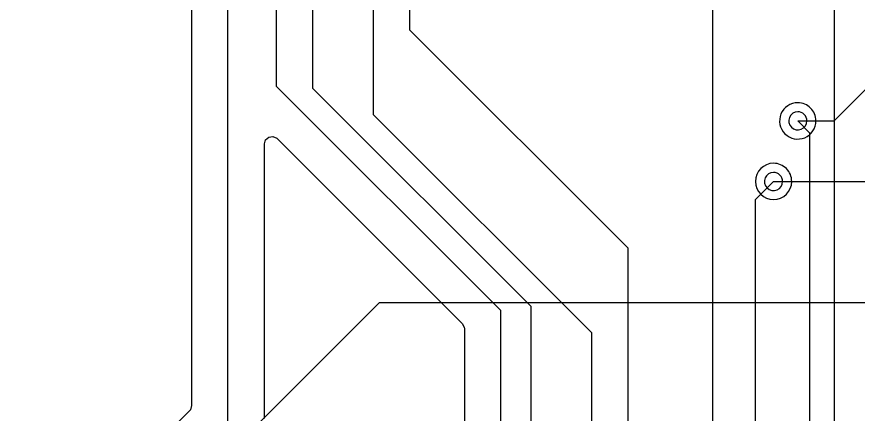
# Model space of a CAD drawing. Header units: millimetres. Extents: x 10 to 287, y 10 to 200.
# Drawn here: x 115.52 to 129.4, y 119.17 to 125.72 of the extents above; entities that cross this region are included whole.
import ezdxf

# ---------------------------------------------------------------- set-up
doc = ezdxf.new("R2010")
doc.units = ezdxf.units.MM
doc.layers.get('0').update_dxf_attribs({"linetype": 'CONTINUOUS'})

msp = doc.modelspace()

# ---------------------------------------------------------------- linework, layer by layer
at = {"color": 7}
for points in [[(119.8, 124.5758), (119.8, 141.8072)], [(125.5, 115.0072), (125.6, 115.1072), (125.6, 121.9072), (122, 125.5072), (122, 136.3672), (125.38, 139.7472)], [(120.4, 124.5415), (120.4, 137.0072)], [(121.4, 124.1072), (121.4, 134.5072)], [(129, 131.6072), (129, 116.5072)], [(114.5, 114.5072), (119, 119.0072), (119, 127.0072)], [(118.3995, 126.4248), (118.3995, 119.3073), (118.3798, 119.2403), (118.3632, 119.2196), (114.4815, 115.3379)], [(127.1, 118.0072), (127, 118.1072), (127, 126.1272)], [(129, 124.0072), (130.46, 125.4672)], [(123.5, 120.8758), (119.8, 124.5758)], [(124, 120.9415), (120.4, 124.5415)], [(125, 120.5072), (121.4, 124.1072)], [(128.6, 117.7215), (128.6, 123.8072), (128.4, 124.0072)], [(128.4, 124.0072), (129, 124.0072)], [(119.6005, 119.0939), (119.6005, 123.6267), (119.6202, 123.6938), (119.673, 123.7395), (119.7421, 123.7495), (119.8057, 123.7204), (119.8122, 123.7144), (122.8632, 120.6634), (122.8967, 120.6021), (122.8995, 120.5757), (122.8995, 115.5896)], [(127.5998, 117.3825), (127.7, 117.4827), (127.7, 122.7072), (128, 123.0072)], [(128, 123.0072), (130.5, 123.0072)], [(115.5, 115.0072), (121.5, 121.0072)], [(121.5, 121.0072), (130.95, 121.0072)], [(124.1485, 116.0072), (124, 116.1557), (124, 120.9415)], [(123.5, 115.0072), (123.5, 120.8758)], [(125, 115.6309), (125, 120.5072)]]:
    msp.add_lwpolyline(points, dxfattribs=at)
for points in [[(128.4, 124.3072)], [(128.4, 124.3072)], [(128.4, 124.1572)], [(128.4, 124.1572)], [(128, 123.3072)], [(128, 123.3072)], [(128, 123.1572)], [(128, 123.1572)]]:
    msp.add_lwpolyline(points, close=True, dxfattribs=at)
for points in [[(128.4, 124.3072), (128.278661, 124.3072), (128.16927, 124.234107), (128.122836, 124.122005)], [(128.4, 124.3072), (128.278661, 124.3072), (128.16927, 124.234107), (128.122836, 124.122005)], [(128.612132, 124.219332), (128.555871, 124.275593), (128.479565, 124.3072), (128.4, 124.3072)], [(128.612132, 124.219332), (128.555871, 124.275593), (128.479565, 124.3072), (128.4, 124.3072)], [(128.122836, 124.122005), (128.076402, 124.009903), (128.102069, 123.880867), (128.187868, 123.795068)], [(128.122836, 124.122005), (128.076402, 124.009903), (128.102069, 123.880867), (128.187868, 123.795068)], [(128.4, 124.1572), (128.339331, 124.1572), (128.284635, 124.120654), (128.261418, 124.064603)], [(128.4, 124.1572), (128.339331, 124.1572), (128.284635, 124.120654), (128.261418, 124.064603)], [(128.506066, 124.113266), (128.477936, 124.141396), (128.439782, 124.1572), (128.4, 124.1572)], [(128.506066, 124.113266), (128.477936, 124.141396), (128.439782, 124.1572), (128.4, 124.1572)], [(128.55, 124.0072), (128.55, 124.046982), (128.534196, 124.085136), (128.506066, 124.113266)], [(128.55, 124.0072), (128.55, 124.046982), (128.534196, 124.085136), (128.506066, 124.113266)], [(128.7, 124.0072), (128.7, 124.086765), (128.668393, 124.163071), (128.612132, 124.219332)], [(128.7, 124.0072), (128.7, 124.086765), (128.668393, 124.163071), (128.612132, 124.219332)], [(128.261418, 124.064603), (128.238201, 124.008551), (128.251034, 123.944034), (128.293934, 123.901134)], [(128.261418, 124.064603), (128.238201, 124.008551), (128.251034, 123.944034), (128.293934, 123.901134)], [(128.457403, 123.868618), (128.513454, 123.891835), (128.55, 123.946531), (128.55, 124.0072)], [(128.457403, 123.868618), (128.513454, 123.891835), (128.55, 123.946531), (128.55, 124.0072)], [(128.514805, 123.730036), (128.626907, 123.77647), (128.7, 123.885861), (128.7, 124.0072)], [(128.514805, 123.730036), (128.626907, 123.77647), (128.7, 123.885861), (128.7, 124.0072)], [(128.293934, 123.901134), (128.336834, 123.858234), (128.401351, 123.845401), (128.457403, 123.868618)], [(128.293934, 123.901134), (128.336834, 123.858234), (128.401351, 123.845401), (128.457403, 123.868618)], [(128.187868, 123.795068), (128.273667, 123.709269), (128.402703, 123.683602), (128.514805, 123.730036)], [(128.187868, 123.795068), (128.273667, 123.709269), (128.402703, 123.683602), (128.514805, 123.730036)], [(128, 123.3072), (127.834315, 123.3072), (127.7, 123.172885), (127.7, 123.0072)], [(128, 123.3072), (127.834315, 123.3072), (127.7, 123.172885), (127.7, 123.0072)], [(128.212132, 123.219332), (128.155871, 123.275593), (128.079565, 123.3072), (128, 123.3072)], [(128.212132, 123.219332), (128.155871, 123.275593), (128.079565, 123.3072), (128, 123.3072)], [(128, 123.1572), (127.939331, 123.1572), (127.884635, 123.120654), (127.861418, 123.064603)], [(128, 123.1572), (127.939331, 123.1572), (127.884635, 123.120654), (127.861418, 123.064603)], [(128.106066, 123.113266), (128.077936, 123.141396), (128.039782, 123.1572), (128, 123.1572)], [(128.106066, 123.113266), (128.077936, 123.141396), (128.039782, 123.1572), (128, 123.1572)], [(128.15, 123.0072), (128.15, 123.046982), (128.134196, 123.085136), (128.106066, 123.113266)], [(128.15, 123.0072), (128.15, 123.046982), (128.134196, 123.085136), (128.106066, 123.113266)], [(128.3, 123.0072), (128.3, 123.086765), (128.268393, 123.163071), (128.212132, 123.219332)], [(128.3, 123.0072), (128.3, 123.086765), (128.268393, 123.163071), (128.212132, 123.219332)], [(127.7, 123.0072), (127.7, 122.841515), (127.834315, 122.7072), (128, 122.7072)], [(127.7, 123.0072), (127.7, 122.841515), (127.834315, 122.7072), (128, 122.7072)], [(127.861418, 123.064603), (127.838201, 123.008551), (127.851034, 122.944034), (127.893934, 122.901134)], [(127.861418, 123.064603), (127.838201, 123.008551), (127.851034, 122.944034), (127.893934, 122.901134)], [(128, 122.7072), (128.165685, 122.7072), (128.3, 122.841515), (128.3, 123.0072)], [(128, 122.7072), (128.165685, 122.7072), (128.3, 122.841515), (128.3, 123.0072)], [(128.057403, 122.868618), (128.113454, 122.891835), (128.15, 122.946531), (128.15, 123.0072)], [(128.057403, 122.868618), (128.113454, 122.891835), (128.15, 122.946531), (128.15, 123.0072)], [(127.893934, 122.901134), (127.936834, 122.858234), (128.001351, 122.845401), (128.057403, 122.868618)], [(127.893934, 122.901134), (127.936834, 122.858234), (128.001351, 122.845401), (128.057403, 122.868618)]]:
    msp.add_open_spline(points, degree=3, dxfattribs=at)

doc.saveas('drawing.dxf')
